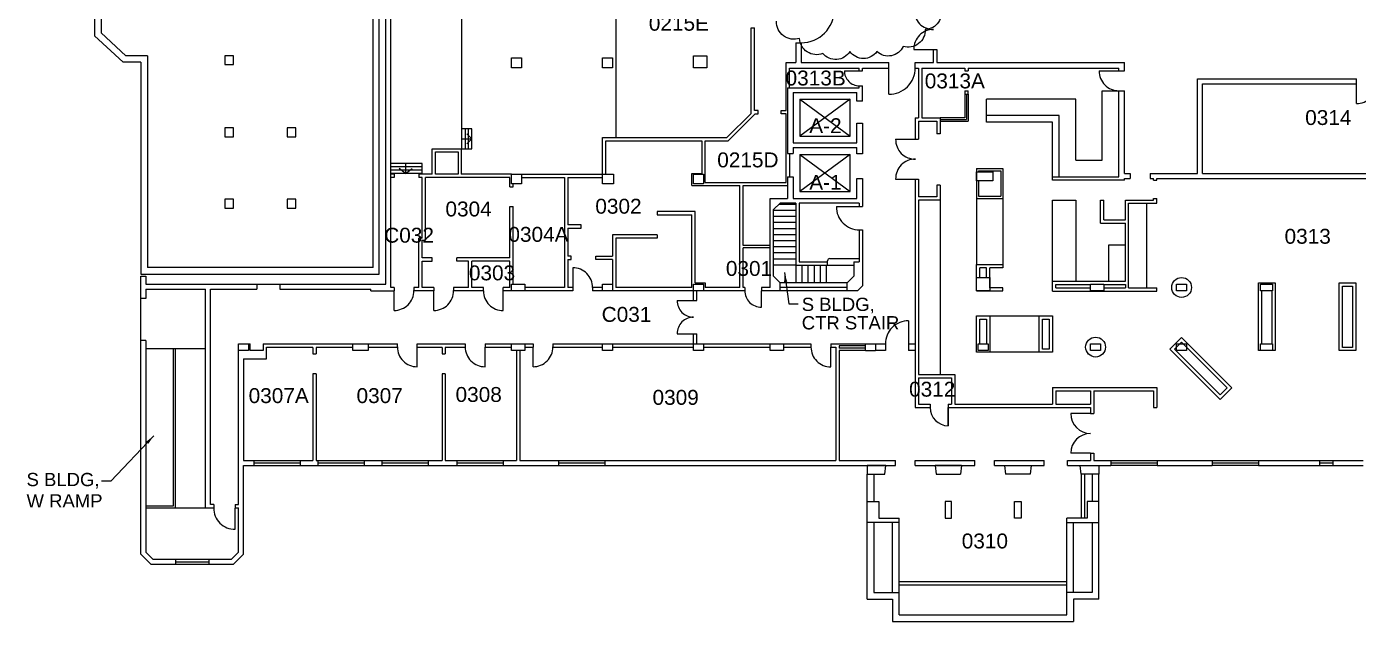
# Model space of a CAD drawing. Extents: x -207 to 5491, y -6091 to -2751.
# Drawn here: x -207 to 2208, y -5847 to -4769 of the extents above; entities that cross this region are included whole.
import ezdxf

# ---------------------------------------------------------------- set-up
doc = ezdxf.new("R2010")
doc.units = 0
doc.header["$MEASUREMENT"] = 0
doc.layers.get('DEFPOINTS').update_dxf_attribs({"color": 31, "linetype": 'CONTINUOUS'})
for name, color, linetype in [('A-ANNO-RNUM', 4, 'CONTINUOUS'), ('A-ANNO-TEXT', 4, 'CONTINUOUS'), ('A-ANNO-TEXT-STAIR', 4, 'CONTINUOUS'), ('A-DOOR', 2, 'CONTINUOUS'), ('A-FLOR-CASE', 3, 'CONTINUOUS'), ('A-FLOR-EVTR', 2, 'CONTINUOUS'), ('A-FLOR-STRS', 2, 'CONTINUOUS'), ('A-GLAZ', 2, 'CONTINUOUS'), ('A-GLAZ-SILL', 1, 'CONTINUOUS'), ('A-WALL-FULL', 6, 'CONTINUOUS'), ('S-COLS', 5, 'CONTINUOUS')]:
    doc.layers.add(name, color=color, linetype=linetype)
doc.styles.add('ARIAL', font='arial.ttf')
doc.dimstyles.new('DIM-96', dxfattribs={"dimscale": 96, "dimtxt": 0.18, "dimasz": 0.18, "dimexe": 0.18, "dimexo": 0.0625, "dimgap": 0.09, "dimtad": 0, "dimtih": 1, "dimtoh": 1, "dimdec": 4, "dimzin": 0, "dimdsep": 46, "dimlunit": 4, "dimtxsty": 'Standard', "dimcen": 0.09, "dimadec": 0, "dimazin": 0, "dimtfac": 1, "dimtdec": 4, "dimtofl": 0, "dimtmove": 2, "dimatfit": 3, "dimfxl": 1, "dimtolj": 1, "dimtzin": 0, "dimarcsym": 0})

msp = doc.modelspace()

# ---------------------------------------------------------------- linework, layer by layer
at = {"layer": 'A-ANNO-TEXT'}
for p, q in [((582, -4972.26295), (600, -4972.26295)), ((600, -4972.26295), (591, -4963.26295)), ((600, -4972.26295), (591, -4981.26295)), ((480, -5017.26295), (480, -5035.26295)), ((480, -5035.26295), (468, -5026.26295)), ((480, -5035.26295), (492, -5026.26295))]:
    msp.add_line(p, q, dxfattribs=at)
at = {"layer": 'A-DOOR'}
for p, q in [((1401.43681, -4810.26367), (1437, -4810.26297)), ((1275.50202, -4848.93282), (1302.5, -4848.93336)), ((1355.99906, -4891.68053), (1356, -4844.26295)), ((1737.43753, -4849.2626), (1773, -4849.26295)), ((2203.93826, -4908.38859), (2203.93862, -4872.60787)), ((1368.43681, -4973.26225), (1404, -4973.26295)), ((1368.43681, -5045.26367), (1404, -5045.26297)), ((1261.00922, -5095.26377), (1302.5, -5095.26295)), ((783.00146, -5206.19976), (783, -5241.76295)), ((459.00035, -5283.32614), (459, -5247.76295)), ((531.00101, -5283.32614), (531.00066, -5247.76295)), ((656.99899, -5283.54443), (656.99934, -5247.98123)), ((1124.99971, -5277.39894), (1125, -5247.76295)), ((972.364, -5265.58234), (1001.99999, -5265.58204)), ((1391.99959, -5302.27255), (1392, -5343.76294)), ((972.364, -5325.58176), (1001.99999, -5325.58206)), ((501.00035, -5385.32614), (501, -5349.76295)), ((624.00035, -5385.32614), (624, -5349.76295)), ((710.99965, -5385.32614), (711, -5349.76295)), ((1250.99969, -5385.54367), (1250.99934, -5349.98047)), ((1464, -5459.26295), (1464, -5492.26295)), ((1464, -5492.26295), (1464, -5459.26295)), ((1722, -5470.26295), (1686, -5470.26295)), ((1722, -5542.26295), (1686, -5542.26295)), ((171.00038, -5680.00726), (171, -5641.48047))]:
    msp.add_line(p, q, dxfattribs=at)
for centre, radius, start, end in [((1197.25, -4738.26295), 60, 270, 0), ((1437, -4738.69711), 35.56585, 179.29939323, 270.34985568), ((1437, -4809.82881), 35.56585, 89.65014432, 180.70060677), ((1302.5, -4849.26295), 27, 179.29939323, 270.34985568), ((1356.57888, -4844.26295), 47.42112, 269.29939323, 0.34985568), ((1773, -4849.69783), 35.56512, 179.2988262, 270.34928865), ((2204.37277, -4872.82539), 35.56585, 269.29996026, 0.35042271), ((1404, -4973.69711), 35.56585, 179.29939323, 270.34985568), ((1404, -5044.82881), 35.56585, 89.65014432, 180.70060677), ((1302.50002, -5095.76947), 41.49388, 179.30173713, 270.35219957), ((783.43416, -5241.76298), 35.56585, 359.64658965, 90.69705209), ((459.43416, -5247.76294), 35.56585, 269.3011701, 0.35163254), ((531.43482, -5247.76294), 35.56585, 269.3011701, 0.35163254), ((656.56518, -5247.98122), 35.56585, 179.64836746, 270.6988299), ((1124.6382, -5247.76294), 29.63821, 179.64836746, 270.6988299), ((1002.00001, -5265.94384), 29.63821, 179.3011701, 270.35163254), ((1002.00001, -5325.22026), 29.63821, 89.64836746, 180.6988299), ((1391.49348, -5343.76295), 41.49349, 89.30109432, 180.35155677), ((500.56584, -5349.76295), 35.56585, 179.64957729, 270.70003974), ((623.56584, -5349.76295), 35.56585, 179.64957729, 270.70003974), ((711.43416, -5349.76295), 35.56585, 269.29996026, 0.35042271), ((1250.56519, -5349.98047), 35.56585, 179.64957729, 270.70003974), ((1464, -5459.26295), 33, 180, 270), ((1722, -5470.26295), 36, 180, 270), ((1722, -5542.26295), 36, 90, 180), ((170.52966, -5641.48047), 38.52967, 179.64957729, 270.70003974)]:
    msp.add_arc(centre, radius, start, end, dxfattribs=at)
at = {"layer": 'A-FLOR-CASE'}
for p, q in [((1533, -4942.26295), (1533, -4900.26295)), ((1695, -4900.26295), (1533, -4900.26295)), ((1695, -5011.26295), (1695, -4900.26295)), ((1743, -5011.26295), (1743, -4885.26295)), ((1743, -4885.26295), (1773, -4885.26295)), ((1665, -4930.26295), (1533, -4930.26295)), ((1653, -4942.26295), (1533, -4942.26295)), ((1653, -5041.26295), (1653, -4942.26295)), ((1665, -5041.26295), (1665, -4930.26295)), ((1695, -5011.26295), (1743, -5011.26295)), ((1449, -5083.26295), (1449, -5399.26295)), ((1515, -5080.26295), (1515, -5200.26295)), ((1563, -5080.26295), (1563, -5200.26295)), ((1653, -5230.26295), (1653, -5083.26295)), ((1653, -5083.26295), (1695, -5083.26295)), ((1695, -5083.26295), (1695, -5230.26295)), ((1824, -5242.26295), (1824, -5089.26295)), ((1755, -5230.26295), (1755, -5164.26295)), ((1755, -5164.26295), (1785, -5164.26295)), ((1539, -5293.26295), (1629, -5293.26295)), ((1629, -5359.26295), (1539, -5359.26295))]:
    msp.add_line(p, q, dxfattribs=at)
at = {"layer": 'A-FLOR-EVTR'}
for p, q in [((1194.5, -4900.76295), (1286, -4900.76295)), ((1194.5, -4900.76295), (1194.5, -4967.76295)), ((1194.5, -4900.76295), (1286, -4967.76295)), ((1286, -4900.76295), (1194.5, -4967.76295)), ((1286, -4967.76295), (1286, -4900.76295)), ((1194.5, -4967.76295), (1286, -4967.76295)), ((1286, -5000.76295), (1194.5, -5067.76295)), ((1194.5, -5000.76295), (1286, -5067.76295)), ((1194.5, -5000.76295), (1194.5, -5067.76295)), ((1194.5, -5000.76295), (1286, -5000.76295)), ((1286, -5067.76295), (1286, -5000.76295)), ((1194.5, -5067.76295), (1286, -5067.76295))]:
    msp.add_line(p, q, dxfattribs=at)
at = {"layer": 'A-FLOR-STRS'}
for p, q in [((600, -4954.26295), (582, -4954.26295)), ((588, -4954.26295), (588, -4990.26295)), ((594, -4990.26295), (594, -4954.26295)), ((600, -4990.26295), (600, -4954.26295)), ((582, -4990.26295), (600, -4990.26295)), ((510, -5017.26295), (453, -5017.26295)), ((510, -5023.26295), (510, -5017.26295)), ((510, -5023.26295), (453, -5023.26295)), ((510, -5029.26295), (453, -5029.26295)), ((510, -5035.26295), (453, -5035.26295)), ((510, -5029.26295), (510, -5023.26295)), ((510, -5035.26295), (510, -5029.26295)), ((1187.5, -5091.26295), (1156.5, -5091.26295)), ((1187.5, -5102.26295), (1147, -5102.26295)), ((1187.5, -5113.26295), (1147, -5113.26295)), ((1187.5, -5124.26295), (1147, -5124.26295)), ((1187.5, -5135.26295), (1147, -5135.26295)), ((1187.5, -5146.26295), (1147, -5146.26295)), ((1187.5, -5157.26295), (1147, -5157.26295)), ((1187.5, -5168.26295), (1147, -5168.26295)), ((1187.5, -5179.26295), (1147, -5179.26295)), ((1187.5, -5190.26295), (1147, -5190.26295)), ((1249, -5189.26295), (1302.5, -5189.26295)), ((1187.5, -5201.26295), (1147, -5201.26295)), ((1187.5, -5201.26295), (1187.5, -5233.26295)), ((1198.5, -5201.26295), (1198.5, -5233.26295)), ((1209.5, -5201.26295), (1209.5, -5233.26295)), ((1220.5, -5201.26295), (1220.5, -5233.26295)), ((1231.5, -5201.26295), (1231.5, -5233.26295)), ((1242.5, -5201.26295), (1242.5, -5233.26295)), ((1245, -5195.26295), (1245, -5193.26295)), ((1245, -5201.26295), (1292.5, -5201.26295)), ((117, -5352.76295), (9, -5352.76295)), ((63, -5641.26295), (117, -5641.26295))]:
    msp.add_line(p, q, dxfattribs=at)
msp.add_arc((1249, -5193.26295), 4, 90, 180, dxfattribs=at)
at = {"layer": 'A-GLAZ'}
for p, q in [((1497, -4891.26295), (1497, -4937.26295)), ((1449, -4937.26295), (1497, -4937.26295)), ((205, -5559.76295), (289, -5559.76295)), ((321, -5559.76295), (405, -5559.76295)), ((437, -5559.76295), (521, -5559.76295)), ((573, -5559.76295), (657, -5559.76295)), ((757, -5559.76295), (841, -5559.76295)), ((1758.5, -5559.76295), (1842.5, -5559.76295)), ((1942.5, -5559.76295), (2026.5, -5559.76295)), ((2137, -5559.76295), (2161, -5559.76295)), ((62.97313, -5738.76295), (123, -5738.76295))]:
    msp.add_line(p, q, dxfattribs=at)
at = {"layer": 'A-GLAZ-SILL'}
for p, q in [((1494, -4891.26295), (1494, -4934.26295)), ((1500, -4891.26295), (1500, -4940.26295)), ((1494, -4934.26295), (1449, -4934.26295)), ((1449, -4940.26295), (1500, -4940.26295)), ((205, -5555.26295), (289, -5555.26295)), ((205, -5564.26295), (289, -5564.26295)), ((321, -5555.26295), (405, -5555.26295)), ((321, -5564.26295), (405, -5564.26295)), ((437, -5555.26295), (521, -5555.26295)), ((437, -5564.26295), (521, -5564.26295)), ((573, -5555.26295), (657, -5555.26295)), ((573, -5564.26295), (657, -5564.26295)), ((757, -5555.26295), (841, -5555.26295)), ((757, -5564.26295), (841, -5564.26295)), ((1758.5, -5555.26295), (1842.5, -5555.26295)), ((1842.5, -5564.26295), (1758.5, -5564.26295)), ((1942.5, -5555.26295), (2026.5, -5555.26295)), ((2026.5, -5564.26295), (1942.5, -5564.26295)), ((2137, -5555.26295), (2161, -5555.26295)), ((2137, -5564.26295), (2161, -5564.26295)), ((62.97313, -5734.26295), (122.97313, -5734.26295)), ((62.97313, -5743.26295), (123, -5743.26295))]:
    msp.add_line(p, q, dxfattribs=at)
at = {"layer": 'A-WALL-FULL'}
for p, q in [((421, -5205.76295), (421, -4195.76295)), ((432, -5217.76295), (432, -4185.76295)), ((444, -5235.76295), (444, -4432.26295)), ((453, -5241.76295), (453, -4441.26295)), ((-84, -4617.76295), (-84, -4785.76295)), ((-72, -4623.01692), (-72, -4780.50898)), ((582, -4990.26295), (582, -4663.26295)), ((861, -4690.26295), (861, -4969.26295)), ((-27.30819, -4821.76295), (-72, -4780.50898)), ((1106.5, -4926.27767), (1106.5, -4771.26295)), ((1106.5, -4771.26295), (1112.5, -4771.26295)), ((1112.5, -4921.26295), (1112.5, -4771.26295)), ((-32, -4833.76295), (-84, -4785.76295)), ((1187.25, -4798.26295), (1197.25, -4798.26295)), ((1187.25, -4798.26295), (1187.25, -4834.26295)), ((1197.25, -4798.26295), (1197.25, -4834.26295)), ((12, -4821.76295), (-27.30819, -4821.76295)), ((12, -4821.76295), (12, -5205.76295)), ((1437, -4834.26295), (1437, -4810.26295)), ((1437, -4810.26295), (1443, -4810.26295)), ((1443, -4810.26295), (1443, -4834.26295)), ((0, -4833.76295), (-32, -4833.76295)), ((0, -4833.76295), (0, -5217.76295)), ((1170, -4834.26295), (1187.25, -4834.26295)), ((1170, -4921.26295), (1170, -4834.26295)), ((1176, -4844.26295), (1302.5, -4844.26295)), ((1176, -4880.26295), (1176, -4844.26295)), ((1197.25, -4834.26295), (1356, -4834.26295)), ((1302.5, -4849.26295), (1302.5, -4844.26295)), ((1302.5, -4849.26295), (1308.5, -4849.26295)), ((1308.5, -4849.26295), (1308.5, -4844.26295)), ((1308.5, -4844.26295), (1356, -4844.26295)), ((1356, -4844.26295), (1356, -4834.26295)), ((1404, -4844.26295), (1404, -4834.26295)), ((1404, -4834.26295), (1437, -4834.26295)), ((1404, -4844.26295), (1410, -4844.26295)), ((1410, -4844.26295), (1410, -4934.26295)), ((1416, -4844.26295), (1416, -4934.26295)), ((1416, -4844.26295), (1494, -4844.26295)), ((1443, -4834.26295), (1783.5, -4834.26295)), ((1494, -4844.26295), (1494, -4849.26295)), ((1494, -4849.26295), (1500, -4849.26295)), ((1500, -4844.26295), (1500, -4849.26295)), ((1500, -4844.26295), (1773, -4844.26295)), ((1773, -4849.26295), (1773, -4844.26295)), ((1773, -4849.26295), (1783.5, -4849.26295)), ((1783.5, -4849.26295), (1783.5, -4834.26295)), ((1302.5, -4880.26295), (1302.5, -4876.26295)), ((1302.5, -4876.26295), (1308.5, -4876.26295)), ((1308.5, -4904.26295), (1308.5, -4876.26295)), ((1915.61217, -5035.26295), (1915.61217, -4863.60787)), ((1915.61217, -4863.60787), (2203.9387, -4863.60787)), ((1924.61217, -5035.26295), (1924.61217, -4872.60787)), ((1924.61217, -4872.60787), (2203.93862, -4872.60787)), ((2203.93862, -4872.60787), (2203.93862, -4863.60787)), ((1172.5, -4880.26295), (1302.5, -4880.26295)), ((1172.5, -4880.26295), (1172.5, -4999.26295)), ((1182.5, -4888.76295), (1182.5, -4979.76295)), ((1182.5, -4888.76295), (1298, -4888.76295)), ((1298, -4904.26295), (1298, -4888.76295)), ((1494, -4885.26295), (1500, -4885.26295)), ((1494, -4885.26295), (1494, -4891.26295)), ((1494, -4891.26295), (1500, -4891.26295)), ((1500, -4891.26295), (1500, -4885.26295)), ((1773, -5041.26295), (1773, -4885.26295)), ((1773, -4885.26295), (1783.5, -4885.26295)), ((1783.5, -5035.26295), (1783.5, -4885.26295)), ((1119, -4921.26295), (1112.5, -4921.26295)), ((1119, -4927.26295), (1119, -4921.26295)), ((1161, -4927.26295), (1161, -4921.26295)), ((1161, -4921.26295), (1170, -4921.26295)), ((1308.5, -4904.26295), (1298, -4904.26295)), ((1062.51472, -4970.26295), (1106.5, -4926.27767)), ((1065, -4976.26295), (1114, -4927.26295)), ((1114, -4927.26295), (1119, -4927.26295)), ((1170, -4927.26295), (1161, -4927.26295)), ((1170, -5051.26295), (1170, -4927.26295)), ((1298, -4979.76295), (1298, -4943.76295)), ((1298, -4943.76295), (1308.5, -4943.76295)), ((1308.5, -4943.76295), (1308.5, -4999.76295)), ((1404, -4934.26295), (1404, -4973.26295)), ((1404, -4934.26295), (1410, -4934.26295)), ((1410, -4940.26295), (1443, -4940.26295)), ((1410, -4940.26295), (1410, -4973.26295)), ((1416, -4934.26295), (1449, -4934.26295)), ((1443, -4940.26295), (1443, -4963.26295)), ((1449, -4934.26295), (1449, -4963.26295)), ((837, -5036.26295), (837, -4970.26295)), ((837, -4970.26295), (1062.51472, -4970.26295)), ((1404, -4973.26295), (1410, -4973.26295)), ((1449, -4963.26295), (1443, -4963.26295)), ((528, -5036.26295), (528, -4990.26295)), ((528, -4990.26295), (581, -4990.26295)), ((534, -5036.26295), (534, -4996.26295)), ((534, -4996.26295), (575, -4996.26295)), ((575, -4996.26295), (575, -5036.26295)), ((581, -4990.26295), (581, -5036.26295)), ((843, -5036.26295), (843, -4976.26295)), ((843, -4976.26295), (1017, -4976.26295)), ((1017, -4976.26295), (1017, -5035.26295)), ((1023, -5051.26295), (1023, -4976.26295)), ((1023, -4976.26295), (1065, -4976.26295)), ((1182.5, -4979.76295), (1298, -4979.76295)), ((1182.5, -4988.26295), (1298, -4988.26295)), ((1182.5, -4988.26295), (1182.5, -4999.26295)), ((1298, -4999.76295), (1298, -4988.26295)), ((1172.5, -4999.26295), (1182.5, -4999.26295)), ((1176, -4999.26295), (1176, -5041.26295)), ((1308.5, -4999.76295), (1298, -4999.76295)), ((459, -5036.26295), (453, -5036.26295)), ((459, -5042.26295), (453, -5042.26295)), ((459, -5036.26295), (459, -5042.26295)), ((528, -5036.26295), (504, -5036.26295)), ((504, -5036.26295), (504, -5036.26295)), ((504, -5036.26295), (504, -5042.26295)), ((510, -5042.26295), (504, -5042.26295)), ((510, -5152.26295), (510, -5042.26295)), ((669, -5042.26295), (516, -5042.26295)), ((516, -5156.10829), (516, -5042.26295)), ((575, -5036.26295), (534, -5036.26295)), ((672, -5036.26295), (581, -5036.26295)), ((669, -5059.26295), (669, -5042.26295)), ((690, -5036.26295), (837, -5036.26295)), ((690, -5042.26295), (768, -5042.26295)), ((768, -5042.26295), (768, -5241.76295)), ((774, -5042.26295), (774, -5128.26295)), ((774, -5042.26295), (837, -5042.26295)), ((999, -5035.26295), (1017, -5035.26295)), ((999, -5057.26295), (999, -5035.26295)), ((1172.5, -5041.26295), (1182.5, -5041.26295)), ((1172.5, -5041.26295), (1172.5, -5080.26295)), ((1182.5, -5041.26295), (1182.5, -5080.26295)), ((1298, -5080.26295), (1298, -5044.26295)), ((1298, -5044.26295), (1308.5, -5044.26295)), ((1308.5, -5044.26295), (1308.5, -5095.26295)), ((1404, -5045.26295), (1410, -5045.26295)), ((1404, -5045.26295), (1404, -5459.26295)), ((1410, -5045.26295), (1410, -5077.26295)), ((1515, -5026.26295), (1563, -5026.26295)), ((1515, -5026.26295), (1515, -5080.26295)), ((1519, -5030.26295), (1519, -5032.26295)), ((1519, -5030.26295), (1559, -5030.26295)), ((1559, -5030.26295), (1559, -5076.26295)), ((1563, -5026.26295), (1563, -5080.26295)), ((1653, -5047.26295), (1653, -5041.26295)), ((1653, -5041.26295), (1773, -5041.26295)), ((1783.5, -5035.26295), (1794, -5035.26295)), ((1783.5, -5044.26295), (1794, -5044.26295)), ((1783.5, -5047.26295), (1783.5, -5044.26295)), ((1794, -5035.26295), (1794, -5044.26295)), ((1830, -5035.26295), (1830, -5044.26295)), ((1830, -5035.26295), (1915.61217, -5035.26295)), ((1830, -5044.26295), (1836, -5044.26295)), ((1836, -5047.26295), (1836, -5044.26295)), ((1842, -5047.26295), (1842, -5044.26295)), ((1842, -5044.26295), (2488.5, -5044.26295)), ((1924.61217, -5035.26295), (2448.04312, -5035.26295)), ((669, -5059.26295), (675, -5059.26295)), ((675, -5059.26295), (675, -5054.26295)), ((999, -5057.26295), (1086, -5057.26295)), ((1023, -5051.26295), (1170, -5051.26295)), ((1086, -5241.76295), (1086, -5057.26295)), ((1092, -5165.76295), (1092, -5057.26295)), ((1092, -5057.26295), (1172.5, -5057.26295)), ((1449, -5056.26295), (1443, -5056.26295)), ((1443, -5056.26295), (1443, -5077.26295)), ((1449, -5056.26295), (1449, -5083.26295)), ((1519, -5048.26295), (1519, -5076.26295)), ((1783.5, -5047.26295), (1653, -5047.26295)), ((1836, -5047.26295), (1842, -5047.26295)), ((1141, -5080.26295), (1172.5, -5080.26295)), ((1141, -5241.76295), (1141, -5080.26295)), ((1147, -5100.76295), (1159, -5088.76295)), ((1187.5, -5088.76295), (1159, -5088.76295)), ((1182.5, -5080.26295), (1298, -5080.26295)), ((1187.5, -5088.76295), (1187.5, -5201.26295)), ((1302.5, -5088.76295), (1193.5, -5088.76295)), ((1193.5, -5088.76295), (1193.5, -5195.26295)), ((1302.5, -5088.76295), (1302.5, -5095.26295)), ((1443, -5077.26295), (1410, -5077.26295)), ((1449, -5083.26295), (1410, -5083.26295)), ((1410, -5083.26295), (1410, -5399.26295)), ((1515, -5080.26295), (1563, -5080.26295)), ((1519, -5076.26295), (1559, -5076.26295)), ((1740, -5125.26295), (1740, -5083.26295)), ((1740, -5083.26295), (1746, -5083.26295)), ((1746, -5119.26295), (1746, -5083.26295)), ((1785, -5083.26295), (1836, -5083.26295)), ((1785, -5119.26295), (1785, -5083.26295)), ((1791, -5242.26295), (1791, -5089.26295)), ((1791, -5089.26295), (1842, -5089.26295)), ((1836, -5083.26295), (1836, -5080.26295)), ((1836, -5080.26295), (1842, -5080.26295)), ((1842, -5089.26295), (1842, -5080.26295)), ((669, -5188.26295), (669, -5095.26295)), ((669, -5095.26295), (675, -5095.26295)), ((675, -5235.76295), (675, -5095.26295)), ((1005, -5104.26295), (936, -5104.26295)), ((936, -5104.26295), (936, -5110.26295)), ((936, -5110.26295), (999, -5110.26295)), ((999, -5241.76295), (999, -5110.26295)), ((1005, -5233.26295), (1005, -5104.26295)), ((1147, -5221.26295), (1147, -5100.76295)), ((1302.5, -5095.26295), (1308.5, -5095.26295)), ((798, -5128.26295), (774, -5128.26295)), ((774, -5134.26295), (798, -5134.26295)), ((774, -5134.26295), (774, -5185.26295)), ((798, -5134.26295), (798, -5128.26295)), ((1302.5, -5137.26295), (1308.5, -5137.26295)), ((1302.5, -5137.26295), (1302.5, -5195.26295)), ((1308.5, -5137.26295), (1308.5, -5238.76295)), ((1740, -5125.26295), (1785, -5125.26295)), ((1746, -5119.26295), (1785, -5119.26295)), ((1785, -5230.26295), (1785, -5125.26295)), ((504, -5241.76295), (504, -5152.26295)), ((510, -5152.26295), (504, -5152.26295)), ((510, -5156.10829), (516, -5156.10829)), ((510, -5188.26295), (510, -5156.10829)), ((936, -5146.26295), (855, -5146.26295)), ((855, -5146.26295), (855, -5185.26295)), ((936, -5152.26295), (861, -5152.26295)), ((861, -5152.26295), (861, -5241.76295)), ((936, -5146.26295), (936, -5152.26295)), ((1141, -5165.76295), (1092, -5165.76295)), ((528, -5188.26295), (510, -5188.26295)), ((528, -5194.26295), (528, -5188.26295)), ((669, -5188.26295), (573, -5188.26295)), ((573, -5194.26295), (573, -5188.26295)), ((780, -5185.26295), (774, -5185.26295)), ((774, -5191.26295), (780, -5191.26295)), ((774, -5191.26295), (774, -5241.76295)), ((780, -5191.26295), (780, -5185.26295)), ((825, -5191.26295), (825, -5185.26295)), ((825, -5185.26295), (855, -5185.26295)), ((855, -5191.26295), (825, -5191.26295)), ((855, -5191.26295), (855, -5236.26295)), ((1092, -5241.76295), (1092, -5169.76295)), ((1141, -5169.76295), (1092, -5169.76295)), ((421, -5205.76295), (12, -5205.76295)), ((510, -5241.76295), (510, -5194.26295)), ((510, -5194.26295), (528, -5194.26295)), ((594, -5194.26295), (573, -5194.26295)), ((594, -5241.76295), (594, -5194.26295)), ((669, -5194.26295), (600, -5194.26295)), ((600, -5241.76295), (600, -5194.26295)), ((669, -5241.76295), (669, -5194.26295)), ((1187.5, -5201.26295), (1245, -5201.26295)), ((1193.5, -5195.26295), (1245, -5195.26295)), ((1245, -5201.26295), (1245, -5195.26295)), ((1292.5, -5195.26295), (1292.5, -5221.26295)), ((1292.5, -5195.26295), (1302.5, -5195.26295)), ((1515, -5247.76295), (1515, -5200.26295)), ((1515, -5200.26295), (1563, -5200.26295)), ((1533, -5206.26295), (1521, -5206.26295)), ((1521, -5223.76295), (1521, -5206.26295)), ((1533, -5223.76295), (1533, -5206.26295)), ((1563, -5206.26295), (1539, -5206.26295)), ((1539, -5242.26295), (1539, -5206.26295)), ((1563, -5200.26295), (1563, -5206.26295)), ((0, -5217.76295), (432, -5217.76295)), ((0, -5221.26295), (9, -5221.26295)), ((0, -5725.26295), (0, -5221.26295)), ((9, -5221.26295), (9, -5235.76295)), ((9, -5235.76295), (444, -5235.76295)), ((210, -5235.76295), (210, -5244.76295)), ((252, -5235.76295), (252, -5244.76295)), ((1005, -5233.26295), (1023, -5233.26295)), ((1023, -5233.26295), (1023, -5241.76295)), ((1159, -5233.26295), (1147, -5221.26295)), ((1280.5, -5233.26295), (1159, -5233.26295)), ((1159, -5247.26295), (1159, -5233.26295)), ((1280.5, -5233.26295), (1292.5, -5221.26295)), ((1280.5, -5247.76295), (1280.5, -5233.26295)), ((1308.5, -5238.76295), (1299.5, -5247.76295)), ((1653, -5248.26295), (1653, -5230.26295)), ((1653, -5230.26295), (1785, -5230.26295)), ((1659, -5242.26295), (1659, -5236.26295)), ((1659, -5236.26295), (1722, -5236.26295)), ((1746, -5236.26295), (1785, -5236.26295)), ((1785, -5236.26295), (1785, -5242.26295)), ((2026.5, -5233.26295), (2056.5, -5233.26295)), ((2026.5, -5356.26295), (2026.5, -5233.26295)), ((2056.5, -5233.26295), (2056.5, -5356.26295)), ((2172.75, -5356.26295), (2172.75, -5233.26295)), ((2172.75, -5233.26295), (2202.75, -5233.26295)), ((2178.75, -5239.26295), (2196.75, -5239.26295)), ((2178.75, -5350.26295), (2178.75, -5239.26295)), ((2196.75, -5239.26295), (2196.75, -5350.26295)), ((2202.75, -5233.26295), (2202.75, -5356.26295)), ((9, -5261.76295), (0, -5261.76295)), ((9, -5244.76295), (9, -5261.76295)), ((9, -5244.76295), (117, -5244.76295)), ((117, -5641.26295), (117, -5244.76295)), ((126, -5635.26295), (126, -5244.76295)), ((126, -5244.76295), (210, -5244.76295)), ((252, -5244.76295), (417, -5244.76295)), ((417, -5247.76295), (417, -5244.76295)), ((417, -5247.76295), (459, -5247.76295)), ((459, -5241.76295), (453, -5241.76295)), ((459, -5241.76295), (459, -5247.76295)), ((495, -5241.76295), (495, -5247.76295)), ((504, -5241.76295), (495, -5241.76295)), ((531, -5247.76295), (495, -5247.76295)), ((531, -5241.76295), (510, -5241.76295)), ((531, -5241.76295), (531, -5247.76295)), ((567, -5241.76295), (567, -5247.76295)), ((594, -5241.76295), (567, -5241.76295)), ((621, -5247.76295), (567, -5247.76295)), ((621, -5241.76295), (600, -5241.76295)), ((621, -5247.76295), (621, -5241.76295)), ((657, -5247.76295), (657, -5241.76295)), ((669, -5241.76295), (657, -5241.76295)), ((672, -5247.76295), (657, -5247.76295)), ((768, -5241.76295), (696, -5241.76295)), ((783, -5247.76295), (696, -5247.76295)), ((783, -5241.76295), (774, -5241.76295)), ((783, -5241.76295), (783, -5247.76295)), ((819, -5241.76295), (819, -5247.76295)), ((837, -5241.76295), (819, -5241.76295)), ((837, -5247.76295), (819, -5247.76295)), ((1002, -5247.76295), (855, -5247.76295)), ((999, -5241.76295), (861, -5241.76295)), ((1002, -5265.58204), (1002, -5247.76295)), ((1008, -5265.58199), (1008, -5247.76295)), ((1095, -5247.76295), (1020, -5247.76295)), ((1086, -5241.76295), (1023, -5241.76295)), ((1095, -5241.76295), (1092, -5241.76295)), ((1095, -5241.76295), (1095, -5247.76295)), ((1141, -5241.76295), (1125, -5241.76295)), ((1125, -5241.76295), (1125, -5247.76295)), ((1299.5, -5247.76295), (1125, -5247.76295)), ((1280.5, -5241.76295), (1159, -5241.76295)), ((1515, -5247.76295), (1563, -5247.76295)), ((1563, -5242.26295), (1539, -5242.26295)), ((1563, -5247.76295), (1563, -5242.26295)), ((1653, -5248.26295), (1842, -5248.26295)), ((1659, -5242.26295), (1722, -5242.26295)), ((1746, -5242.26295), (1785, -5242.26295)), ((1791, -5242.26295), (1842, -5242.26295)), ((1842, -5248.26295), (1842, -5242.26295)), ((2032.5, -5343.76295), (2032.5, -5247.76295)), ((2050.5, -5247.76295), (2050.5, -5343.76295)), ((1002, -5265.58204), (1008, -5265.58199)), ((1515, -5359.26295), (1515, -5293.26295)), ((1515, -5293.26295), (1539, -5293.26295)), ((1521, -5299.26295), (1533, -5299.26295)), ((1521, -5343.76295), (1521, -5299.26295)), ((1533, -5299.26295), (1533, -5343.76295)), ((1539, -5293.26295), (1539, -5359.26295)), ((1629, -5359.26295), (1629, -5293.26295)), ((1629, -5293.26295), (1653, -5293.26295)), ((1635, -5353.26295), (1635, -5299.26295)), ((1635, -5299.26295), (1647, -5299.26295)), ((1647, -5299.26295), (1647, -5353.26295)), ((1653, -5293.26295), (1653, -5359.26295)), ((1002, -5343.76295), (1002, -5325.58206)), ((1002, -5325.58206), (1008, -5325.58206)), ((1008, -5343.76295), (1008, -5325.58206)), ((1887, -5332.26295), (1865.7868, -5353.47615)), ((1978.21677, -5423.47972), (1887, -5332.26295)), ((9, -5337.76295), (0, -5337.76295)), ((9, -5337.76295), (9, -5721.53503)), ((59, -5637.26295), (59, -5352.76295)), ((63, -5641.26295), (63, -5352.76295)), ((177, -5635.26295), (177, -5343.76295)), ((195, -5343.76295), (198, -5343.76295)), ((198, -5356.26295), (198, -5343.76295)), ((222, -5356.26295), (198, -5356.26295)), ((222, -5343.76295), (384, -5343.76295)), ((222, -5343.76295), (222, -5356.26295)), ((228, -5349.76295), (312, -5349.76295)), ((228, -5371.26295), (228, -5349.76295)), ((312, -5350.26295), (312, -5362.26295)), ((318, -5349.76295), (384, -5349.76295)), ((318, -5350.26295), (318, -5362.26295)), ((412, -5343.76295), (465, -5343.76295)), ((412, -5349.76295), (465, -5349.76295)), ((465, -5349.76295), (465, -5343.76295)), ((501, -5349.76295), (501, -5343.76295)), ((501, -5343.76295), (588, -5343.76295)), ((501, -5349.76295), (546, -5349.76295)), ((546, -5350.26295), (546, -5362.26295)), ((552, -5349.76295), (588, -5349.76295)), ((552, -5350.26295), (552, -5362.26295)), ((588, -5343.76295), (588, -5349.76295)), ((624, -5343.76295), (624, -5349.76295)), ((624, -5343.76295), (672, -5343.76295)), ((624, -5349.76295), (672, -5349.76295)), ((681, -5355.76295), (681, -5555.26295)), ((687, -5355.76295), (687, -5555.26295)), ((696, -5343.76295), (711, -5343.76295)), ((696, -5349.76295), (711, -5349.76295)), ((711, -5343.76295), (711, -5349.76295)), ((747, -5343.76295), (747, -5349.76295)), ((747, -5343.76295), (837, -5343.76295)), ((747, -5349.76295), (837, -5349.76295)), ((855, -5343.76295), (1002, -5343.76295)), ((855, -5349.76295), (1002, -5349.76295)), ((1020, -5343.76295), (1141, -5343.76295)), ((1020, -5349.76295), (1141, -5349.76295)), ((1165, -5343.76295), (1215, -5343.76295)), ((1165, -5349.76295), (1215, -5349.76295)), ((1215, -5343.76295), (1215, -5349.76295)), ((1251, -5343.76295), (1251, -5349.76295)), ((1251, -5343.76295), (1314, -5343.76295)), ((1251, -5349.76295), (1260, -5349.76295)), ((1260, -5349.76295), (1260, -5555.26295)), ((1266, -5347.76295), (1266, -5351.76295)), ((1314, -5347.76295), (1266, -5347.76295)), ((1314, -5351.76295), (1266, -5351.76295)), ((1314, -5355.76295), (1266, -5355.76295)), ((1266, -5355.76295), (1266, -5555.26295)), ((1332, -5343.76295), (1349.99999, -5343.76295)), ((1350.00077, -5355.76295), (1332, -5355.76295)), ((1350.00077, -5344.01755), (1350.00077, -5355.76295)), ((1392, -5343.76295), (1392, -5355.76295)), ((1392, -5343.76295), (1404, -5343.76295)), ((1404, -5355.76295), (1392, -5355.76295)), ((1539, -5359.26295), (1515, -5359.26295)), ((1653, -5359.26295), (1629, -5359.26295)), ((1647, -5353.26295), (1635, -5353.26295)), ((1865.7868, -5353.47615), (1957.00357, -5444.69293)), ((1887, -5340.74823), (1874.27208, -5353.47615)), ((1874.27208, -5353.47615), (1957.00357, -5436.20765)), ((1969.73149, -5423.47972), (1887, -5340.74823)), ((2056.5, -5356.26295), (2026.5, -5356.26295)), ((2202.75, -5356.26295), (2172.75, -5356.26295)), ((2196.75, -5350.26295), (2178.75, -5350.26295)), ((186, -5371.26295), (228, -5371.26295)), ((186, -5371.26295), (186, -5555.26295)), ((312, -5362.26295), (318, -5362.26295)), ((546, -5362.26295), (552, -5362.26295)), ((318, -5398.26295), (312, -5398.26295)), ((312, -5398.26295), (312, -5555.26295)), ((318, -5398.26295), (318, -5555.26295)), ((546, -5398.26295), (546, -5555.26295)), ((552, -5398.26295), (546, -5398.26295)), ((552, -5398.26295), (552, -5555.26295)), ((1410, -5399.26295), (1476, -5399.26295)), ((1410, -5405.26295), (1470, -5405.26295)), ((1410, -5405.26295), (1410, -5453.26295)), ((1470, -5405.26295), (1470, -5453.26295)), ((1476, -5399.26295), (1476, -5453.26295)), ((1653, -5423.26295), (1842, -5423.26295)), ((1653, -5423.26295), (1653, -5453.26295)), ((1659, -5429.26295), (1722, -5429.26295)), ((1659, -5429.26295), (1659, -5453.26295)), ((1722, -5429.26295), (1722, -5453.26295)), ((1728, -5429.26295), (1728, -5470.26295)), ((1728, -5429.26295), (1836, -5429.26295)), ((1836, -5429.26295), (1836, -5459.26295)), ((1842, -5423.26295), (1842, -5459.26295)), ((1957.00357, -5444.69293), (1978.21677, -5423.47972)), ((1957.00357, -5436.20765), (1969.73149, -5423.47972)), ((1410, -5453.26295), (1431, -5453.26295)), ((1431, -5453.26295), (1431, -5459.26295)), ((1464, -5453.26295), (1464, -5459.26295)), ((1464, -5453.26295), (1470, -5453.26295)), ((1476, -5453.26295), (1653, -5453.26295)), ((1659, -5453.26295), (1722, -5453.26295)), ((1404, -5459.26295), (1431, -5459.26295)), ((1464, -5459.26295), (1722, -5459.26295)), ((1722, -5459.26295), (1722, -5470.26295)), ((1722, -5470.26295), (1728, -5470.26295)), ((1836, -5459.26295), (1842, -5459.26295)), ((1722, -5542.26295), (1728, -5542.26295)), ((1722, -5542.26295), (1722, -5555.26295)), ((1728, -5542.26295), (1728, -5555.26295)), ((186, -5555.26295), (205, -5555.26295)), ((186, -5725.08028), (186, -5564.26295)), ((186, -5564.26295), (205, -5564.26295)), ((205, -5555.26295), (205, -5564.26295)), ((289, -5555.26295), (289, -5564.26295)), ((289, -5555.26295), (312, -5555.26295)), ((289, -5564.26295), (321, -5564.26295)), ((318, -5555.26295), (321, -5555.26295)), ((321, -5555.26295), (321, -5564.26295)), ((405, -5555.26295), (405, -5564.26295)), ((405, -5555.26295), (437, -5555.26295)), ((405, -5564.26295), (437, -5564.26295)), ((437, -5555.26295), (437, -5564.26295)), ((521, -5555.26295), (521, -5564.26295)), ((521, -5555.26295), (546, -5555.26295)), ((521, -5564.26295), (573, -5564.26295)), ((552, -5555.26295), (573, -5555.26295)), ((573, -5555.26295), (573, -5564.26295)), ((657, -5555.26295), (657, -5564.26295)), ((657, -5555.26295), (681, -5555.26295)), ((657, -5564.26295), (757, -5564.26295)), ((687, -5555.26295), (757, -5555.26295)), ((757, -5555.26295), (757, -5564.26295)), ((841, -5555.26295), (1260, -5555.26295)), ((841, -5555.26295), (841, -5564.26295)), ((841, -5564.26295), (1368, -5564.26295)), ((1266, -5555.26295), (1368, -5555.26295)), ((1368, -5564.26295), (1368, -5555.26295)), ((1404, -5564.26295), (1404, -5555.26295)), ((1404, -5555.26295), (1512, -5555.26295)), ((1404, -5564.26295), (1512, -5564.26295)), ((1512, -5564.26295), (1512, -5555.26295)), ((1548, -5555.26295), (1638, -5555.26295)), ((1548, -5564.26295), (1548, -5555.26295)), ((1548, -5564.26295), (1638, -5564.26295)), ((1638, -5564.26295), (1638, -5555.26295)), ((1680, -5564.26295), (1680, -5555.26295)), ((1680, -5555.26295), (1722, -5555.26295)), ((1680, -5564.26295), (1758.5, -5564.26295)), ((1728, -5555.26295), (1758.5, -5555.26295)), ((1758.5, -5555.26295), (1758.5, -5564.26295)), ((1842.5, -5555.26295), (1842.5, -5564.26295)), ((1842.5, -5555.26295), (1942.5, -5555.26295)), ((1842.5, -5564.26295), (1942.5, -5564.26295)), ((1942.5, -5555.26295), (1942.5, -5564.26295)), ((2026.5, -5555.26295), (2026.5, -5564.26295)), ((2026.5, -5555.26295), (2137, -5555.26295)), ((2026.5, -5564.26295), (2137, -5564.26295)), ((2137, -5555.26295), (2137, -5564.26295)), ((2161, -5555.26295), (2161, -5564.26295)), ((2161, -5555.26295), (2216, -5555.26295)), ((2161, -5564.26295), (2216, -5564.26295)), ((1317, -5806.76295), (1317, -5580.26295)), ((1329, -5580.26295), (1329, -5629.76295)), ((1704.99135, -5580.26295), (1704.99135, -5659.76295)), ((1710.99135, -5580.26295), (1710.99135, -5659.76295)), ((1725, -5580.26295), (1725, -5629.76295)), ((1737, -5806.76295), (1737, -5580.26295)), ((9, -5637.26295), (59, -5637.26295)), ((9, -5641.26295), (63, -5641.26295)), ((117, -5641.26295), (132, -5641.26295)), ((132, -5635.26295), (126, -5635.26295)), ((132, -5635.26295), (132, -5641.26295)), ((171, -5635.26295), (171, -5641.26295)), ((171, -5635.26295), (177, -5635.26295)), ((171, -5641.26295), (177, -5641.26295)), ((177, -5721.37431), (177, -5641.26295)), ((1317, -5629.76295), (1338, -5629.76295)), ((1338, -5629.76295), (1338, -5659.76295)), ((1716, -5629.76295), (1716, -5659.76295)), ((1737, -5629.76295), (1716, -5629.76295)), ((1375, -5667.76295), (1317, -5667.76295)), ((1329, -5667.76295), (1329, -5794.76295)), ((1338, -5659.76295), (1375, -5659.76295)), ((1363, -5794.76295), (1363, -5667.76295)), ((1375, -5834.76295), (1375, -5659.76295)), ((1679, -5834.76295), (1679, -5659.76295)), ((1716, -5659.76295), (1679, -5659.76295)), ((1679, -5667.76295), (1737, -5667.76295)), ((1691, -5794.76295), (1691, -5667.76295)), ((1725, -5667.76295), (1725, -5794.76295)), ((21.72792, -5734.26295), (9, -5721.53503)), ((164.21834, -5734.26295), (177, -5721.37431)), ((18, -5743.26295), (0, -5725.26295)), ((18, -5743.26295), (62.97313, -5743.26295)), ((21.72792, -5734.26295), (62.97313, -5734.26295)), ((62.97313, -5734.26295), (62.97313, -5743.26295)), ((122.97313, -5734.26295), (122.97313, -5743.26295)), ((122.97313, -5734.26295), (164.21834, -5734.26295)), ((122.97313, -5743.26295), (167.96825, -5743.26295)), ((167.96825, -5743.26295), (186, -5725.08028)), ((1329, -5794.76295), (1375, -5794.76295)), ((1375, -5774.76295), (1679, -5774.76295)), ((1375, -5780.76295), (1679, -5780.76295)), ((1725, -5794.76295), (1679, -5794.76295)), ((1317, -5806.76295), (1363, -5806.76295)), ((1363, -5806.76295), (1363, -5846.76295)), ((1691, -5806.76295), (1691, -5846.76295)), ((1737, -5806.76295), (1691, -5806.76295)), ((1375, -5834.76295), (1679, -5834.76295)), ((1363, -5846.76295), (1691, -5846.76295))]:
    msp.add_line(p, q, dxfattribs=at)
for centre in [(1887, -5241.76295), (1731, -5349.76295)]:
    msp.add_circle(centre, 18, dxfattribs=at)
at = {"layer": 'DEFPOINTS'}
msp.add_lwpolyline([(1449.45829, -4733.98978, -0.52056705), (1422.13039, -4774.03649, -0.52056705), (1422.13039, -4774.03649, -0.52056705), (1382.04951, -4804.98167, -0.52056705), (1382.04951, -4804.98167, -0.52056705), (1334.68115, -4814.0832, -0.52056705), (1334.68115, -4814.0832, -0.52056705), (1285.49095, -4814.0832, -0.52056705), (1285.49095, -4814.0832, -0.52056705), (1236.30075, -4817.7238, -0.52056705), (1236.30075, -4817.7238, -0.52056705), (1194.39799, -4790.41924, -0.52056705), (1194.39799, -4790.41924, -0.52056705), (1152.49522, -4759.47404, -0.52056705)], format="xyb", dxfattribs=at)
at = {"layer": 'S-COLS'}
for p, q in [((152, -4821.76295), (152, -4837.76295)), ((168, -4821.76295), (152, -4821.76295)), ((168, -4837.76295), (168, -4821.76295)), ((672, -4825.76295), (690, -4825.76295)), ((672, -4843.76295), (672, -4825.76295)), ((690, -4825.76295), (690, -4843.76295)), ((837, -4825.76295), (855, -4825.76295)), ((837, -4843.76295), (837, -4825.76295)), ((855, -4825.76295), (855, -4843.76295)), ((1002, -4821.76295), (1026, -4821.76295)), ((1002, -4843.76295), (1002, -4821.76295)), ((1026, -4821.76295), (1026, -4843.76295)), ((152, -4837.76295), (168, -4837.76295)), ((690, -4843.76295), (672, -4843.76295)), ((855, -4843.76295), (837, -4843.76295)), ((1026, -4843.76295), (1002, -4843.76295)), ((168, -4952.76295), (152, -4952.76295)), ((152, -4952.76295), (152, -4968.76295)), ((152, -4968.76295), (168, -4968.76295)), ((168, -4968.76295), (168, -4952.76295)), ((265, -4952.76295), (265, -4968.76295)), ((281, -4952.76295), (265, -4952.76295)), ((265, -4968.76295), (281, -4968.76295)), ((281, -4968.76295), (281, -4952.76295)), ((672, -5036.26295), (690, -5036.26295)), ((672, -5054.26295), (672, -5036.26295)), ((672, -5036.26295), (672, -5036.26295)), ((690, -5036.26295), (690, -5054.26295)), ((837, -5036.26295), (857, -5036.26295)), ((837, -5054.26295), (837, -5036.26295)), ((857, -5036.26295), (857, -5054.26295)), ((1002, -5036.26295), (1020, -5036.26295)), ((1002, -5054.26295), (1002, -5036.26295)), ((1020, -5036.26295), (1020, -5054.26295)), ((1515, -5032.26295), (1545, -5032.26295)), ((1515, -5048.26295), (1515, -5032.26295)), ((1545, -5032.26295), (1545, -5048.26295)), ((690, -5054.26295), (672, -5054.26295)), ((857, -5054.26295), (837, -5054.26295)), ((1020, -5054.26295), (1002, -5054.26295)), ((1545, -5048.26295), (1515, -5048.26295)), ((152, -5081.76295), (152, -5097.76295)), ((168, -5081.76295), (152, -5081.76295)), ((168, -5097.76295), (168, -5081.76295)), ((281, -5081.76295), (265, -5081.76295)), ((265, -5081.76295), (265, -5097.76295)), ((281, -5097.76295), (281, -5081.76295)), ((152, -5097.76295), (168, -5097.76295)), ((265, -5097.76295), (281, -5097.76295)), ((672, -5235.76295), (696, -5235.76295)), ((672, -5247.76295), (672, -5235.76295)), ((696, -5235.76295), (696, -5247.76295)), ((837, -5235.76295), (855, -5235.76295)), ((837, -5247.76295), (837, -5235.76295)), ((855, -5235.76295), (855, -5247.76295)), ((1002, -5235.76295), (1020, -5235.76295)), ((1002, -5247.76295), (1002, -5235.76295)), ((1020, -5235.76295), (1020, -5247.76295)), ((1515, -5223.76295), (1539, -5223.76295)), ((1515, -5247.76295), (1515, -5223.76295)), ((1539, -5223.76295), (1539, -5247.76295)), ((1722, -5235.76295), (1746, -5235.76295)), ((1722, -5247.76295), (1722, -5235.76295)), ((1746, -5235.76295), (1746, -5247.76295)), ((1878, -5235.76295), (1896, -5235.76295)), ((1878, -5247.76295), (1878, -5235.76295)), ((1896, -5235.76295), (1896, -5247.76295)), ((2030, -5235.76295), (2052, -5235.76295)), ((2030, -5247.76295), (2030, -5235.76295)), ((2052, -5235.76295), (2052, -5247.76295)), ((696, -5247.76295), (672, -5247.76295)), ((855, -5247.76295), (837, -5247.76295)), ((1020, -5247.76295), (1002, -5247.76295)), ((1539, -5247.76295), (1515, -5247.76295)), ((1746, -5247.76295), (1722, -5247.76295)), ((1896, -5247.76295), (1878, -5247.76295)), ((2052, -5247.76295), (2030, -5247.76295)), ((177, -5343.76295), (195, -5343.76295)), ((177, -5355.76295), (177, -5343.76295)), ((195, -5355.76295), (177, -5355.76295)), ((195, -5343.76295), (195, -5355.76295)), ((384, -5343.76295), (412, -5343.76295)), ((384, -5355.76295), (384, -5343.76295)), ((412, -5355.76295), (384, -5355.76295)), ((412, -5343.76295), (412, -5355.76295)), ((672, -5343.76295), (696, -5343.76295)), ((672, -5355.76295), (672, -5343.76295)), ((696, -5355.76295), (672, -5355.76295)), ((696, -5343.76295), (696, -5355.76295)), ((837, -5343.76295), (855, -5343.76295)), ((837, -5355.76295), (837, -5343.76295)), ((855, -5355.76295), (837, -5355.76295)), ((855, -5343.76295), (855, -5355.76295)), ((1002, -5343.76295), (1020, -5343.76295)), ((1002, -5355.76295), (1002, -5343.76295)), ((1020, -5355.76295), (1002, -5355.76295)), ((1020, -5343.76295), (1020, -5355.76295)), ((1141, -5343.76295), (1165, -5343.76295)), ((1141, -5355.76295), (1141, -5343.76295)), ((1165, -5355.76295), (1141, -5355.76295)), ((1165, -5343.76295), (1165, -5355.76295)), ((1314, -5355.76295), (1314, -5343.76295)), ((1314, -5343.76295), (1332, -5343.76295)), ((1314, -5355.76295), (1332, -5355.76295)), ((1332, -5343.76295), (1332, -5355.76295)), ((1518, -5343.76295), (1536, -5343.76295)), ((1518, -5355.76295), (1518, -5343.76295)), ((1536, -5355.76295), (1518, -5355.76295)), ((1536, -5343.76295), (1536, -5355.76295)), ((1722, -5343.76295), (1740, -5343.76295)), ((1722, -5355.76295), (1722, -5343.76295)), ((1740, -5355.76295), (1722, -5355.76295)), ((1740, -5343.76295), (1740, -5355.76295)), ((1878, -5343.76295), (1896, -5343.76295)), ((1878, -5355.76295), (1878, -5343.76295)), ((1896, -5355.76295), (1878, -5355.76295)), ((1896, -5343.76295), (1896, -5355.76295)), ((2030, -5343.76295), (2052, -5343.76295)), ((2030, -5355.76295), (2030, -5343.76295)), ((2052, -5355.76295), (2030, -5355.76295)), ((2052, -5343.76295), (2052, -5355.76295)), ((1351, -5564.26295), (1317, -5564.26295)), ((1317, -5564.26295), (1317, -5580.26295)), ((1349.00865, -5580.26295), (1351, -5564.26295)), ((1440, -5564.26295), (1441.79041, -5580.26295)), ((1488, -5564.26295), (1440, -5564.26295)), ((1488, -5564.26295), (1486.20959, -5580.26295)), ((1566, -5564.26295), (1567.79041, -5580.26295)), ((1566, -5564.26295), (1614, -5564.26295)), ((1614, -5564.26295), (1612.20959, -5580.26295)), ((1703, -5564.26295), (1737, -5564.26295)), ((1704.99135, -5580.26295), (1703, -5564.26295)), ((1737, -5564.26295), (1737, -5580.26295)), ((1317, -5580.26295), (1349.00865, -5580.26295)), ((1441.79041, -5580.26295), (1486.20959, -5580.26295)), ((1612.20959, -5580.26295), (1567.79041, -5580.26295)), ((1737, -5580.26295), (1704.99135, -5580.26295)), ((1470, -5629.76295), (1458, -5629.76295)), ((1458, -5629.76295), (1458, -5659.76295)), ((1470, -5659.76295), (1470, -5629.76295)), ((1584, -5629.76295), (1596, -5629.76295)), ((1584, -5659.76295), (1584, -5629.76295)), ((1596, -5629.76295), (1596, -5659.76295)), ((1458, -5659.76295), (1470, -5659.76295)), ((1596, -5659.76295), (1584, -5659.76295))]:
    msp.add_line(p, q, dxfattribs=at)

# ---------------------------------------------------------------- texts
at = {"layer": 'A-ANNO-RNUM', "style": 'ARIAL'}
for s, p in [('0215E', (920.94246, -4776.50667)), ('0313B', (1168.94617, -4875.70156)), ('0313A', (1421.27012, -4881.00425)), ('0314', (2111.03903, -4947.32749)), ('A-2', (1211.89943, -4962.0999)), ('0215D', (1045.02732, -5024.07204)), ('A-1', (1211.89941, -5064.70512)), ('0304', (552.19664, -5113.0605)), ('0302', (823.95549, -5108.05032)), ('C032', (441.19824, -5160.56204)), ('0304A', (666.3717, -5159.04992)), ('0313', (2073.65231, -5162.53292)), ('0303', (594.69222, -5228.81687)), ('0301', (1060.66574, -5220.78796)), ('C031', (835.44946, -5304.03648)), ('0307A', (195.35077, -5451.21654)), ('0307', (390.99847, -5451.21654)), ('0308', (570.5124, -5449.15875)), ('0309', (927.70083, -5454.39689)), ('0312', (1392.87469, -5439.6132)), ('0310', (1488.34244, -5714.64523))]:
    msp.add_text(s, height=27, dxfattribs=at).set_placement(p)
at = {"layer": 'A-ANNO-TEXT-STAIR', "style": 'ARIAL'}
for s, p in [('S BLDG, ', (1198.24501, -5284.33139)), ('CTR STAIR', (1198.24501, -5317.74441)), ('S BLDG,', (-207.32167, -5601.76532)), ('W RAMP', (-207.32167, -5640.42009))]:
    msp.add_text(s, height=24, dxfattribs=at).set_placement(p)

# ---------------------------------------------------------------- leaders
at = {"layer": 'A-ANNO-TEXT-STAIR'}
for points in [[(1166.68647, -5214.59243), (1174.79522, -5271.39889), (1191.81261, -5271.39889)], [(23.2185, -5510.71277), (-54.51327, -5592.62363), (-71.53066, -5592.62363)]]:
    msp.add_leader(points, dimstyle='DIM-96', dxfattribs=at)

doc.saveas('drawing.dxf')
